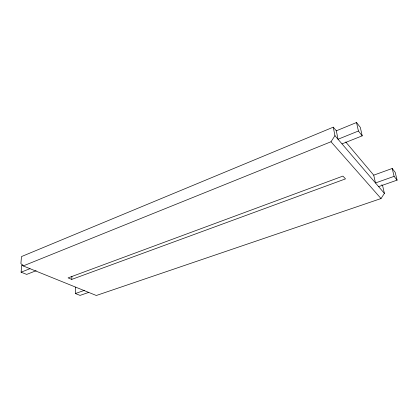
<?xml version="1.0" encoding="UTF-8"?>
<svg xmlns="http://www.w3.org/2000/svg" width="418" height="418" viewBox="0 0 418 418"><rect width="100%" height="100%" fill="white"/><g stroke="black" fill="none" stroke-linecap="round" stroke-linejoin="round"><path stroke-width="0.63" d="M88.595 292.443L80.073 295.395L75.365 293.546L75.606 287.176M71.755 279.407L345.508 178.878L342.917 176.098L68.092 277.892L71.755 279.407L71.886 276.293M36.157 270.697L26.695 274.407L21.099 272.202L21.663 265.378L22.844 264.902M23.194 265.932L331.004 141.754L334.949 135.657L333.266 127.171L21.48 256.574L20.9 263.549L23.194 265.932L96.328 295.489L381.028 198.555L384.398 193.367L382.627 185.733L381.806 184.751M333.266 127.171L336.333 130.808L356.533 122.511L360.321 127.396L362.213 135.845L342.002 143.886M362.213 135.845L358.414 131.022L338.026 139.246L336.333 130.808M21.099 272.202L29.986 268.675M345.728 141.958L373.718 175.163L392.194 168.48L395.177 172.32L397.1 180.132L378.619 186.621M397.1 180.132L394.117 176.349L375.484 182.959L373.718 175.163M75.365 293.546L84.525 290.338M331.004 141.754L381.028 198.555M334.949 135.657L384.398 193.367M392.194 168.48L394.117 176.349M356.533 122.511L358.414 131.022"/></g></svg>
